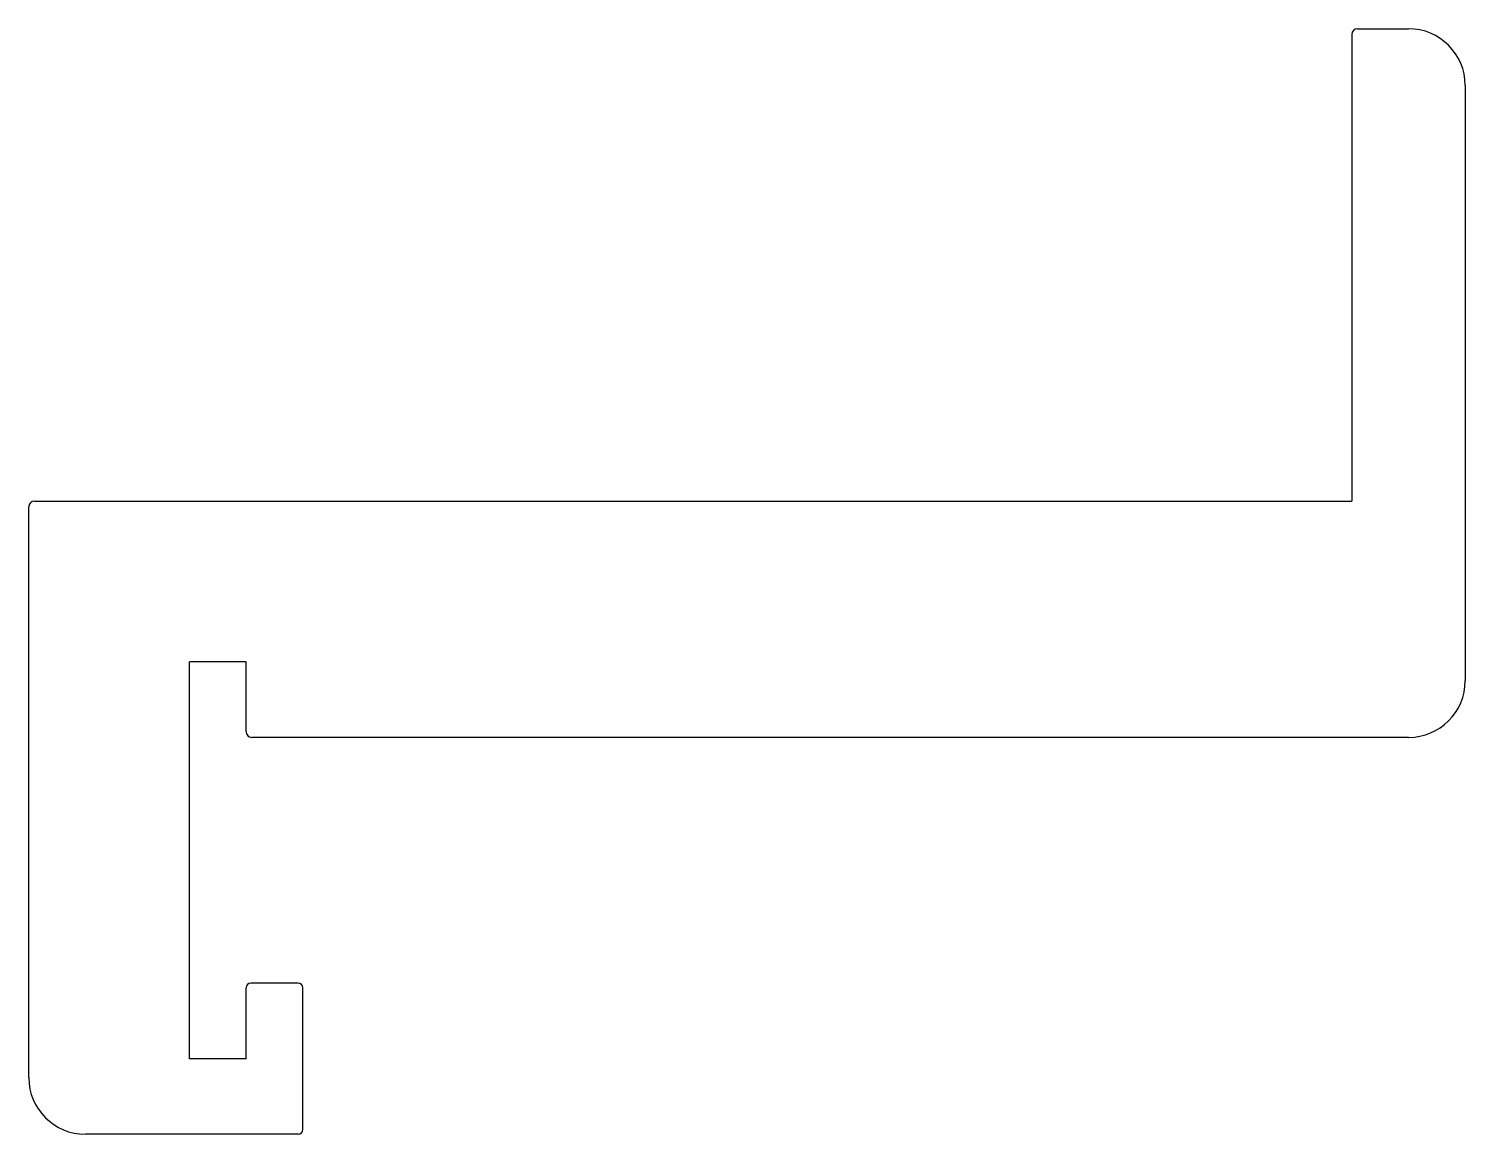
# Model space of a CAD drawing. Extents: x 266.7 to 342.7, y 704.4 to 762.9.
import ezdxf

# ---------------------------------------------------------------- set-up
doc = ezdxf.new("R2010")
doc.units = 0
doc.layers.get('0').update_dxf_attribs({"linetype": 'CONTINUOUS'})

msp = doc.modelspace()

# ---------------------------------------------------------------- linework, layer by layer
at = {"linetype": 'CONTINUOUS'}
for p, q in [((336.668, 762.614), (336.668, 737.914)), ((336.968, 762.914), (339.668, 762.914)), ((342.668, 759.914), (342.668, 728.414)), ((266.668, 707.414), (266.668, 737.614)), ((266.968, 737.914), (336.668, 737.914)), ((278.168, 729.414), (275.168, 729.414)), ((275.168, 708.414), (275.168, 729.414)), ((278.168, 725.714), (278.168, 729.414)), ((339.668, 725.414), (278.468, 725.414)), ((278.168, 708.414), (278.168, 712.164)), ((280.918, 712.414), (278.418, 712.414)), ((281.168, 704.664), (281.168, 712.164)), ((278.168, 708.414), (275.168, 708.414)), ((280.918, 704.414), (269.668, 704.414))]:
    msp.add_line(p, q, dxfattribs=at)
for centre, radius, start, end in [((336.968, 762.614), 0.3, 90, 180), ((339.668, 759.914), 3, 0, 90), ((266.968, 737.614), 0.3, 90, 180), ((339.668, 728.414), 3, 270, 0), ((278.468, 725.714), 0.3, 180, 270), ((278.418, 712.164), 0.25, 90, 180), ((280.918, 712.164), 0.25, 0, 90), ((269.668, 707.414), 3, 180, 270), ((280.918, 704.664), 0.25, 270, 0)]:
    msp.add_arc(centre, radius, start, end, dxfattribs=at)

doc.saveas('drawing.dxf')
